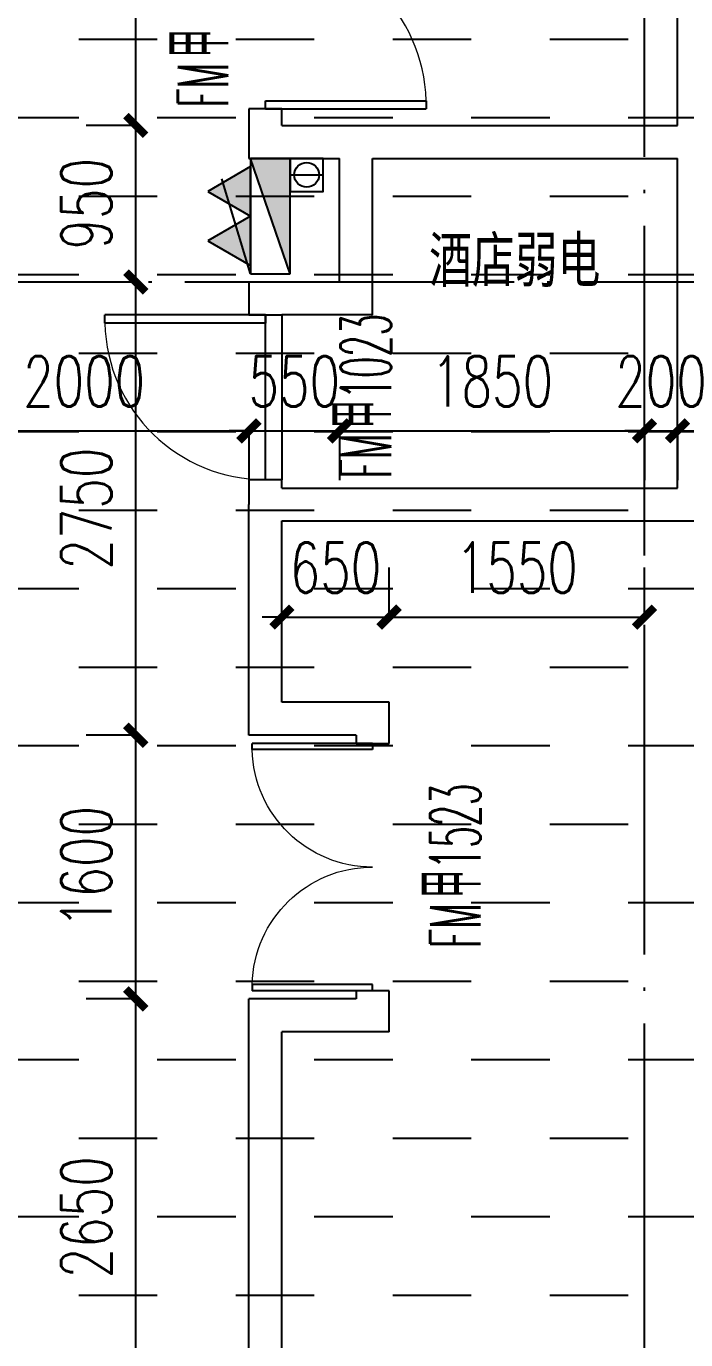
# Model space of a CAD drawing. Header units: millimetres. Extents: x 12325263 to 13848842, y -1463133 to 573208.
# Drawn here: x 12587446 to 12591447, y -841805 to -833835 of the extents above; entities that cross this region are included whole.
import ezdxf
from ezdxf.xclip import XClip

# ---------------------------------------------------------------- set-up
doc = ezdxf.new("R2010")
doc.units = ezdxf.units.MM
doc.header["$LTSCALE"] = 1000
doc.header["$XCLIPFRAME"] = 0
doc.linetypes.add('DOTE', pattern=[2.42, 2, -0.2, 0.02, -0.2])
for name, color, linetype in [('#s-灭火器', 20, 'Continuous'), ('A-ANNO-DIMS', 83, 'Continuous'), ('A-ANNO-TEXT', 7, 'Continuous'), ('A-AXIS', 16, 'DOTE'), ('A-WALL', 5, 'Continuous'), ('DOOR_FIRE', 1, 'Continuous'), ('DOOR_FIRE_TEXT', 7, 'Continuous'), ('EQUIP_消火栓', 7, 'Continuous'), ('PUB_DIM', 83, 'Continuous'), ('VPIPE-消防高', 3, 'Continuous'), ('WALL', 5, 'Continuous'), ('WALL-SHATCH', 8, 'Continuous'), ('建筑-楼板开洞', 251, 'Continuous'), ('水条件', 1, 'Continuous')]:
    doc.layers.add(name, color=color, linetype=linetype)
doc.styles.add('_TCH_DIM_T3', font='SIMPLEX.shx', dxfattribs={"width": 0.705882, "bigfont": 'GBCBIG.shx'})
doc.styles.add('_TCH_WINDOW', font='SIMPLEX', dxfattribs={"width": 0.7, "height": 3.5, "bigfont": 'GBCBIG'})
doc.styles.add('TITXV', font='', dxfattribs={"width": 0.7})
doc.styles.get('TITXV').set_extended_font_data('SimSun')
doc.dimstyles.new('_TCH_ARCH&&120', dxfattribs={"dimtxt": 306, "dimasz": 120, "dimexe": 300, "dimexo": 360, "dimgap": 147, "dimtad": 1, "dimdec": 0, "dimzin": 0, "dimdsep": 46, "dimtxsty": '_TCH_DIM_T3', "dimblk": 'ARCHTICK', "dimcen": 0.09, "dimclrt": 7, "dimazin": 2, "dimtfac": 1, "dimtdec": 0, "dimtix": 1, "dimtmove": 2, "dimatfit": 3, "dimfxl": 1, "dimfxlon": 1, "dimtolj": 1, "dimtzin": 0, "dimarcsym": 0})

# ---------------------------------------------------------------- blocks, each defined once
blk = doc.blocks.new('adgshg13-A$C7F010FC0')
at = {"layer": 'WALL-SHATCH'}
h = blk.add_hatch(color=256, dxfattribs=at)
h.dxf.hatch_style = 1
h.paths.add_polyline_path([(-60384.2, -16880.9), (-763.2, 197.5), (12587.6, -13153.3), (12587.6, -157996), (-162964.9, -188820.4), (-171262.4, -180522.9), (-171262.4, -31310.9), (-150707.2, -10755.7), (-131860.1, -7980.9), (-99162.4, -7980.9), (-99162.4, -4980.9), (-76620.4, -4980.9), (-70107.7, -16880.9)], flags=16)
h.paths.add_polyline_path([(-60091.2, -16380.9), (-646.9, 646.9), (12987.6, -12987.6), (12987.6, -158331.9), (-163100.6, -189250.4), (-171662.4, -180688.6), (-171662.4, -31145.2), (-150777.9, -10260.7), (-131896.7, -7480.9), (-99562.4, -7480.9), (-99562.4, -4580.9), (-76365.6, -4580.9), (-69907.5, -16380.9)])
blk = doc.blocks.new('A$C4C7A72D3')
at = {"layer": 'WALL', "color": 1}
blk.add_blockref('adgshg13-A$C7F010FC0', (210433, 205503.6), dxfattribs=at)
blk = doc.blocks.new('qlzw')
at = {"layer": 'A-AXIS'}
for p, q in [((12457766.8, 979489.8), (12457766.8, 1082089.8)), ((12411416.8, 1046489.8), (12486866.8, 1046489.8))]:
    blk.add_line(p, q, dxfattribs=at)
blk = doc.blocks.new('管位')
at = {"layer": '水条件'}
blk.add_line((12573126, 675360.4), (12573126, 675160.4), dxfattribs=at)
blk.add_lwpolyline([(12573026, 675360.4), (12573226, 675360.4), (12573226, 675160.4), (12573026, 675160.4)], close=True, dxfattribs=at)
blk = doc.blocks.new('灭火器')
at = {"layer": '#s-灭火器', "ltscale": 1000}
for points in [[(292444.1, 59706.6), (292144.1, 59706.6), (292294.1, 59446.8)], [(292744.1, 59706.6), (292444.1, 59706.6), (292594.1, 59446.8)]]:
    blk.add_hatch(color=256, dxfattribs=at).paths.add_polyline_path(points)
for points in [[(292294.1, 59446.8), (292444.1, 59706.6), (292144.1, 59706.6)], [(292594.1, 59446.8), (292744.1, 59706.6), (292444.1, 59706.6)]]:
    blk.add_lwpolyline(points, close=True, dxfattribs=at)
blk = doc.blocks.new('$TWTSYS$00000508')
for p, q in [((-0.5, 0.5), (0.324, 1.224)), ((-0.5, 0.5), (-0.5, -0.5)), ((-0.5, -0.5), (0.5, 0.5)), ((0.5, 0.5), (-0.5, 0.5)), ((0.5, -0.5), (0.5, 0.5)), ((-0.5, -0.5), (0.5, -0.5))]:
    blk.add_line(p, q)
blk.add_solid([(0.5, -0.5), (0.5, 0.5), (-0.5, -0.5)])
blk = doc.blocks.new('消火栓')
at = {"layer": '#s-灭火器', "rotation": 180.0000000000001}
blk.add_blockref('灭火器', (12864422.1, 734931.8), dxfattribs=at)
at = {"layer": 'EQUIP_消火栓', "xscale": 700, "yscale": 240, "zscale": 700}
blk.add_blockref('$TWTSYS$00000508', (12571977.9, 675105.2), dxfattribs=at)
blk = doc.blocks.new('asdfasfasdfsdf')
at = {"layer": 'VPIPE-消防高'}
blk.add_circle((20550, 33900), 75, dxfattribs=at)
at = {"rotation": 90}
blk.add_blockref('消火栓', (695435.2, -12538327.9), dxfattribs=at)
at = {"layer": '水条件', "xscale": -1, "rotation": 90}
blk.add_blockref('管位', (695810.4, 12607026), dxfattribs=at)
blk = doc.blocks.new('_ArchTick')
at = {"color": 0, "linetype": 'ByBlock', "const_width": 0.4}
blk.add_lwpolyline([(-0.5, -0.5), (0.5, 0.5)], dxfattribs=at)
blk = doc.blocks.new('*D4304')
at = {"layer": 'A-ANNO-DIMS', "color": 0, "lineweight": -2, "transparency": 16777216}
for p, q in [((12588996.8, -837421), (12588996.8, -837120)), ((12589646.8, -837421), (12589646.8, -837120)), ((12588996.8, -837420), (12588876.8, -837420)), ((12588996.8, -837420), (12589646.8, -837420)), ((12589646.8, -837420), (12589766.8, -837420))]:
    blk.add_line(p, q, dxfattribs=at)
at = {"layer": 'Defpoints', "color": 0, "transparency": 16777216}
for p in [(12589646.8, -837420), (12588996.8, -838136.8), (12589646.8, -838136.8)]:
    blk.add_point(p, dxfattribs=at)
at = {"layer": 'A-ANNO-DIMS', "color": 0, "lineweight": -2, "transparency": 16777216, "xscale": 120, "yscale": 120, "zscale": 120}
blk.add_blockref('_ArchTick', (12588996.8, -837420), dxfattribs=at)
at = {"layer": 'A-ANNO-DIMS', "color": 0, "lineweight": -2, "transparency": 16777216, "xscale": 120, "yscale": 120, "zscale": 120, "rotation": 180}
blk.add_blockref('_ArchTick', (12589646.8, -837420), dxfattribs=at)
at = {"layer": 'A-ANNO-DIMS', "color": 7, "transparency": 16777216, "insert": (12589321.8, -837120), "char_height": 306, "attachment_point": 5, "style": '_TCH_DIM_T3'}
blk.add_mtext('\\A1;650', dxfattribs=at)
blk = doc.blocks.new('*D4305')
at = {"layer": 'A-ANNO-DIMS', "color": 0, "lineweight": -2, "transparency": 16777216}
for p, q in [((12589646.8, -837421), (12589646.8, -837120)), ((12591196.8, -837421), (12591196.8, -837120)), ((12589646.8, -837420), (12591196.8, -837420))]:
    blk.add_line(p, q, dxfattribs=at)
at = {"layer": 'Defpoints', "color": 0, "transparency": 16777216}
for p in [(12591196.8, -837420), (12589646.8, -838136.8), (12591196.8, -838136.8)]:
    blk.add_point(p, dxfattribs=at)
at = {"layer": 'A-ANNO-DIMS', "color": 0, "lineweight": -2, "transparency": 16777216, "xscale": 120, "yscale": 120, "zscale": 120, "rotation": 180}
blk.add_blockref('_ArchTick', (12589646.8, -837420), dxfattribs=at)
at = {"layer": 'A-ANNO-DIMS', "color": 0, "lineweight": -2, "transparency": 16777216, "xscale": 120, "yscale": 120, "zscale": 120}
blk.add_blockref('_ArchTick', (12591196.8, -837420), dxfattribs=at)
at = {"layer": 'A-ANNO-DIMS', "color": 7, "transparency": 16777216, "insert": (12590421.8, -837120), "char_height": 306, "attachment_point": 5, "style": '_TCH_DIM_T3'}
blk.add_mtext('\\A1;1550', dxfattribs=at)
blk = doc.blocks.new('*D4749')
at = {"layer": 'Defpoints', "color": 0, "transparency": 16777216}
for p in [(12586796.8, -835386.8), (12588796.8, -835386.8), (12588796.8, -836290)]:
    blk.add_point(p, dxfattribs=at)
at = {"layer": 'PUB_DIM', "color": 0, "lineweight": -2, "transparency": 16777216}
for p, q in [((12586796.8, -836289), (12586796.8, -836590)), ((12586796.8, -836290), (12588796.8, -836290)), ((12588796.8, -836289), (12588796.8, -836590))]:
    blk.add_line(p, q, dxfattribs=at)
at = {"layer": 'PUB_DIM', "color": 0, "lineweight": -2, "transparency": 16777216, "xscale": 120, "yscale": 120, "zscale": 120, "rotation": 180}
blk.add_blockref('_ArchTick', (12586796.8, -836290), dxfattribs=at)
at = {"layer": 'PUB_DIM', "color": 0, "lineweight": -2, "transparency": 16777216, "xscale": 120, "yscale": 120, "zscale": 120}
blk.add_blockref('_ArchTick', (12588796.8, -836290), dxfattribs=at)
at = {"layer": 'PUB_DIM', "color": 7, "transparency": 16777216, "insert": (12587796.8, -835990), "char_height": 306, "attachment_point": 5, "style": '_TCH_DIM_T3'}
blk.add_mtext('\\A1;2000', dxfattribs=at)
blk = doc.blocks.new('*D4750')
at = {"layer": 'Defpoints', "color": 0, "transparency": 16777216}
for p in [(12588796.8, -835386.8), (12589346.8, -835386.8), (12589346.8, -836290)]:
    blk.add_point(p, dxfattribs=at)
at = {"layer": 'PUB_DIM', "color": 0, "lineweight": -2, "transparency": 16777216}
for p, q in [((12588796.8, -836290), (12588676.8, -836290)), ((12588796.8, -836289), (12588796.8, -836590)), ((12588796.8, -836290), (12589346.8, -836290)), ((12589346.8, -836289), (12589346.8, -836590)), ((12589346.8, -836290), (12589466.8, -836290))]:
    blk.add_line(p, q, dxfattribs=at)
at = {"layer": 'PUB_DIM', "color": 0, "lineweight": -2, "transparency": 16777216, "xscale": 120, "yscale": 120, "zscale": 120}
blk.add_blockref('_ArchTick', (12588796.8, -836290), dxfattribs=at)
at = {"layer": 'PUB_DIM', "color": 0, "lineweight": -2, "transparency": 16777216, "xscale": 120, "yscale": 120, "zscale": 120, "rotation": 180}
blk.add_blockref('_ArchTick', (12589346.8, -836290), dxfattribs=at)
at = {"layer": 'PUB_DIM', "color": 7, "transparency": 16777216, "insert": (12589071.8, -835990), "char_height": 306, "attachment_point": 5, "style": '_TCH_DIM_T3'}
blk.add_mtext('\\A1;550', dxfattribs=at)
blk = doc.blocks.new('*D4751')
at = {"layer": 'Defpoints', "color": 0, "transparency": 16777216}
for p in [(12589346.8, -835386.8), (12591196.8, -835386.8), (12591196.8, -836290)]:
    blk.add_point(p, dxfattribs=at)
at = {"layer": 'PUB_DIM', "color": 0, "lineweight": -2, "transparency": 16777216}
for p, q in [((12589346.8, -836289), (12589346.8, -836590)), ((12589346.8, -836290), (12591196.8, -836290)), ((12591196.8, -836289), (12591196.8, -836590))]:
    blk.add_line(p, q, dxfattribs=at)
at = {"layer": 'PUB_DIM', "color": 0, "lineweight": -2, "transparency": 16777216, "xscale": 120, "yscale": 120, "zscale": 120, "rotation": 180}
blk.add_blockref('_ArchTick', (12589346.8, -836290), dxfattribs=at)
at = {"layer": 'PUB_DIM', "color": 0, "lineweight": -2, "transparency": 16777216, "xscale": 120, "yscale": 120, "zscale": 120}
blk.add_blockref('_ArchTick', (12591196.8, -836290), dxfattribs=at)
at = {"layer": 'PUB_DIM', "color": 7, "transparency": 16777216, "insert": (12590271.8, -835990), "char_height": 306, "attachment_point": 5, "style": '_TCH_DIM_T3'}
blk.add_mtext('\\A1;1850', dxfattribs=at)
blk = doc.blocks.new('*D4752')
at = {"layer": 'Defpoints', "color": 0, "transparency": 16777216}
for p in [(12591196.8, -835386.8), (12591396.8, -835386.8), (12591396.8, -836290)]:
    blk.add_point(p, dxfattribs=at)
at = {"layer": 'PUB_DIM', "color": 0, "lineweight": -2, "transparency": 16777216}
for p, q in [((12591196.8, -836290), (12591076.8, -836290)), ((12591196.8, -836289), (12591196.8, -836590)), ((12591196.8, -836290), (12591396.8, -836290)), ((12591396.8, -836289), (12591396.8, -836590)), ((12591396.8, -836290), (12591516.8, -836290))]:
    blk.add_line(p, q, dxfattribs=at)
at = {"layer": 'PUB_DIM', "color": 0, "lineweight": -2, "transparency": 16777216, "xscale": 120, "yscale": 120, "zscale": 120}
blk.add_blockref('_ArchTick', (12591196.8, -836290), dxfattribs=at)
at = {"layer": 'PUB_DIM', "color": 0, "lineweight": -2, "transparency": 16777216, "xscale": 120, "yscale": 120, "zscale": 120, "rotation": 180}
blk.add_blockref('_ArchTick', (12591396.8, -836290), dxfattribs=at)
at = {"layer": 'PUB_DIM', "color": 7, "transparency": 16777216, "insert": (12591296.8, -835990), "char_height": 306, "attachment_point": 5, "style": '_TCH_DIM_T3'}
blk.add_mtext('\\A1;200', dxfattribs=at)
blk = doc.blocks.new('*D4753')
at = {"layer": 'Defpoints', "color": 0, "transparency": 16777216}
for p in [(12591396.8, -835386.8), (12592696.8, -835386.8), (12592696.8, -836290)]:
    blk.add_point(p, dxfattribs=at)
at = {"layer": 'PUB_DIM', "color": 0, "lineweight": -2, "transparency": 16777216}
for p, q in [((12591396.8, -836289), (12591396.8, -836590)), ((12591396.8, -836290), (12592696.8, -836290)), ((12592696.8, -836289), (12592696.8, -836590))]:
    blk.add_line(p, q, dxfattribs=at)
at = {"layer": 'PUB_DIM', "color": 0, "lineweight": -2, "transparency": 16777216, "xscale": 120, "yscale": 120, "zscale": 120, "rotation": 180}
blk.add_blockref('_ArchTick', (12591396.8, -836290), dxfattribs=at)
at = {"layer": 'PUB_DIM', "color": 0, "lineweight": -2, "transparency": 16777216, "xscale": 120, "yscale": 120, "zscale": 120}
blk.add_blockref('_ArchTick', (12592696.8, -836290), dxfattribs=at)
at = {"layer": 'PUB_DIM', "color": 7, "transparency": 16777216, "insert": (12592046.8, -835990), "char_height": 306, "attachment_point": 5, "style": '_TCH_DIM_T3'}
blk.add_mtext('\\A1;1300', dxfattribs=at)
blk = doc.blocks.new('*D4761')
at = {"layer": 'Defpoints', "color": 0, "transparency": 16777216}
for p in [(12588110, -829186.8), (12588996.8, -829186.8), (12588996.8, -834436.8)]:
    blk.add_point(p, dxfattribs=at)
at = {"layer": 'PUB_DIM', "color": 0, "lineweight": -2, "transparency": 16777216}
for p, q in [((12588111, -829186.8), (12587810, -829186.8)), ((12588110, -834436.8), (12588110, -829186.8)), ((12588111, -834436.8), (12587810, -834436.8))]:
    blk.add_line(p, q, dxfattribs=at)
at = {"layer": 'PUB_DIM', "color": 0, "lineweight": -2, "transparency": 16777216, "xscale": 120, "yscale": 120, "zscale": 120}
for p, rotation in [((12588110, -829186.8), 90), ((12588110, -834436.8), 270)]:
    blk.add_blockref('_ArchTick', p, dxfattribs=dict(at, rotation=rotation))
at = {"layer": 'PUB_DIM', "color": 7, "transparency": 16777216, "insert": (12587810, -831811.8), "char_height": 306, "attachment_point": 5, "rotation": 90, "style": '_TCH_DIM_T3'}
blk.add_mtext('\\A1;5250', dxfattribs=at)
blk = doc.blocks.new('*D4762')
at = {"layer": 'Defpoints', "color": 0, "transparency": 16777216}
for p in [(12588110, -834436.8), (12588996.8, -834436.8), (12588996.8, -835386.8)]:
    blk.add_point(p, dxfattribs=at)
at = {"layer": 'PUB_DIM', "color": 0, "lineweight": -2, "transparency": 16777216}
for p, q in [((12588111, -834436.8), (12587810, -834436.8)), ((12588110, -835386.8), (12588110, -834436.8)), ((12588111, -835386.8), (12587810, -835386.8))]:
    blk.add_line(p, q, dxfattribs=at)
at = {"layer": 'PUB_DIM', "color": 0, "lineweight": -2, "transparency": 16777216, "xscale": 120, "yscale": 120, "zscale": 120}
for p, rotation in [((12588110, -834436.8), 90), ((12588110, -835386.8), 270)]:
    blk.add_blockref('_ArchTick', p, dxfattribs=dict(at, rotation=rotation))
at = {"layer": 'PUB_DIM', "color": 7, "transparency": 16777216, "insert": (12587810, -834911.8), "char_height": 306, "attachment_point": 5, "rotation": 90, "style": '_TCH_DIM_T3'}
blk.add_mtext('\\A1;950', dxfattribs=at)
blk = doc.blocks.new('*D4763')
at = {"layer": 'Defpoints', "color": 0, "transparency": 16777216}
for p in [(12588110, -835386.8), (12588996.8, -835386.8), (12588996.8, -838136.8)]:
    blk.add_point(p, dxfattribs=at)
at = {"layer": 'PUB_DIM', "color": 0, "lineweight": -2, "transparency": 16777216}
for p, q in [((12588111, -835386.8), (12587810, -835386.8)), ((12588110, -838136.8), (12588110, -835386.8)), ((12588111, -838136.8), (12587810, -838136.8))]:
    blk.add_line(p, q, dxfattribs=at)
at = {"layer": 'PUB_DIM', "color": 0, "lineweight": -2, "transparency": 16777216, "xscale": 120, "yscale": 120, "zscale": 120}
for p, rotation in [((12588110, -835386.8), 90), ((12588110, -838136.8), 270)]:
    blk.add_blockref('_ArchTick', p, dxfattribs=dict(at, rotation=rotation))
at = {"layer": 'PUB_DIM', "color": 7, "transparency": 16777216, "insert": (12587810, -836761.8), "char_height": 306, "attachment_point": 5, "rotation": 90, "style": '_TCH_DIM_T3'}
blk.add_mtext('\\A1;2750', dxfattribs=at)
blk = doc.blocks.new('*D4764')
at = {"layer": 'Defpoints', "color": 0, "transparency": 16777216}
for p in [(12588110, -838136.8), (12588996.8, -838136.8), (12588996.8, -839736.8)]:
    blk.add_point(p, dxfattribs=at)
at = {"layer": 'PUB_DIM', "color": 0, "lineweight": -2, "transparency": 16777216}
for p, q in [((12588111, -838136.8), (12587810, -838136.8)), ((12588110, -839736.8), (12588110, -838136.8)), ((12588111, -839736.8), (12587810, -839736.8))]:
    blk.add_line(p, q, dxfattribs=at)
at = {"layer": 'PUB_DIM', "color": 0, "lineweight": -2, "transparency": 16777216, "xscale": 120, "yscale": 120, "zscale": 120}
for p, rotation in [((12588110, -838136.8), 90), ((12588110, -839736.8), 270)]:
    blk.add_blockref('_ArchTick', p, dxfattribs=dict(at, rotation=rotation))
at = {"layer": 'PUB_DIM', "color": 7, "transparency": 16777216, "insert": (12587810, -838936.8), "char_height": 306, "attachment_point": 5, "rotation": 90, "style": '_TCH_DIM_T3'}
blk.add_mtext('\\A1;1600', dxfattribs=at)
blk = doc.blocks.new('*D4765')
at = {"layer": 'Defpoints', "color": 0, "transparency": 16777216}
for p in [(12588110, -839736.8), (12588996.8, -839736.8), (12588996.8, -842386.8)]:
    blk.add_point(p, dxfattribs=at)
at = {"layer": 'PUB_DIM', "color": 0, "lineweight": -2, "transparency": 16777216}
for p, q in [((12588111, -839736.8), (12587810, -839736.8)), ((12588110, -842386.8), (12588110, -839736.8)), ((12588111, -842386.8), (12587810, -842386.8))]:
    blk.add_line(p, q, dxfattribs=at)
at = {"layer": 'PUB_DIM', "color": 0, "lineweight": -2, "transparency": 16777216, "xscale": 120, "yscale": 120, "zscale": 120}
for p, rotation in [((12588110, -839736.8), 90), ((12588110, -842386.8), 270)]:
    blk.add_blockref('_ArchTick', p, dxfattribs=dict(at, rotation=rotation))
at = {"layer": 'PUB_DIM', "color": 7, "transparency": 16777216, "insert": (12587810, -841061.8), "char_height": 306, "attachment_point": 5, "rotation": 90, "style": '_TCH_DIM_T3'}
blk.add_mtext('\\A1;2650', dxfattribs=at)
blk = doc.blocks.new('$DorLib2D$00000002')
for p, q in [((-0.5, 0), (-0.5, 0.4875)), ((-0.475, 0.4875), (-0.5, 0.4875)), ((-0.475, 0), (-0.475, 0.4875)), ((0.475, 0), (0.475, 0.4875)), ((0.475, 0.4875), (0.5, 0.4875)), ((0.5, 0), (0.5, 0.4875)), ((-0.5, 0), (-0.475, 0)), ((0.5, 0), (0.475, 0))]:
    blk.add_line(p, q)
at = {"lineweight": 13}
for centre, start, end in [((-0.4875, 0), 0, 88.5307), ((0.4875, 0), 91.4693, 180)]:
    blk.add_arc(centre, 0.4875, start, end, dxfattribs=at)
blk = doc.blocks.new('$DorLib2D$00000001')
for p, q in [((0.45, 0.975), (0.5, 0.975)), ((0.45, 0), (0.45, 0.975)), ((0.5, 0), (0.5, 0.975)), ((0.5, 0), (0.45, 0))]:
    blk.add_line(p, q)
at = {"lineweight": 13}
blk.add_arc((0.475, 0), 0.975, 91.46928, 180, dxfattribs=at)

msp = doc.modelspace()

# ---------------------------------------------------------------- block references
ref = msp.add_blockref('A$C4C7A72D3', (12385714.9, -906209.5), dxfattribs=dict(rotation=350.041249254255))
XClip(ref).set_block_clipping_path([(223442.8584877662, 85923.1187333744), (220542.7961432356, 85923.1422391906), (220542.8579492103, 89292.823275506), (211526.9150355905, 89292.8101311298), (210631.4331447985, 94392.8080583527), (206113.3685902953, 94392.8025418455), (206001.4315187763, 95030.3127344656), (204376.2826588508, 94744.9613686837), (203364.4570056833, 100506.9030052917), (197947.3947122637, 99555.7482674252), (192482.3428474721, 130679.4765393781), (190118.7804593667, 130264.4504016289), (191623.4071957469, 121695.6427078634), (177046.6486519482, 119136.2011700841), (175707.6223907359, 126760.8483765714), (173902.988371335, 128026.4039125028), (169528.3854461554, 127258.2903269802), (169070.0967394859, 129868.3614864857), (163308.2517458182, 128856.6693391807), (163766.52659606, 126246.6171700556), (159679.1795131005, 125528.9180921423), (170669.6888374612, 62935.797914044), (167222.1989369914, 62330.4650948944), (167939.7759490944, 58243.6808593175), (171386.9528796654, 58848.2912487988), (172857.0656793863, 50477.0032648193), (165962.5026008021, 49266.4230898353), (168037.7813034765, 37447.1796448426), (140649.9584970828, 32638.2390106404), (115387.9799239188, 28202.5781787895), (95598.7254695911, 140907.4332163476), (226939.476109907, 163968.8668500402), (240128.6952811591, 88852.8973128139)])

# ---------------------------------------------------------------- next in the draw order: hatches: boundary and pattern name
at = {"layer": '建筑-楼板开洞'}
h = msp.add_hatch(dxfattribs=at)
h.set_pattern_fill('DASH', color=256, scale=500)
h.set_pattern_definition([(0, (0, 0), (476.25, 476.25), [476.25, -476.25])])
h.paths.add_polyline_path([(12597696.7, -842386.8), (12590696.8, -842386.9), (12590697.1, -843986.8), (12595796.8, -843986.9), (12595797.1, -849736.9), (12588796.8, -849736.8), (12588796.8, -851936.8), (12564896.8, -851936.8), (12564896.8, -816186.8), (12568846.8, -816186.8), (12568846.8, -816040), (12568846.8, -807536.8), (12574696.8, -807536.8), (12574696.8, -810386.8), (12575896.8, -810386.8), (12579055.2, -810386.8), (12580496.9, -811828.2), (12580696.9, -819086.9), (12595696.9, -819086.7), (12595696.9, -812786.8), (12597696.7, -812786.8)])

# ---------------------------------------------------------------- next in the draw order: linework, layer by layer
at = {"layer": 'A-WALL'}
for p, q in [((12591396.8, -834436.8), (12591396.8, -829186.8)), ((12588996.8, -834336.8), (12588796.8, -834336.8)), ((12588796.8, -834336.8), (12588796.8, -834636.8)), ((12588996.8, -834436.8), (12588996.8, -834336.8)), ((12588996.8, -834436.8), (12589446.8, -834436.8)), ((12589446.8, -834436.8), (12591396.8, -834436.8)), ((12588796.8, -834636.8), (12589346.8, -834636.8)), ((12589346.8, -835386.8), (12589346.8, -834636.8)), ((12589546.8, -834636.8), (12591396.8, -834636.8)), ((12589546.8, -835586.8), (12589546.8, -834636.8)), ((12591396.8, -836336.8), (12591396.8, -834636.8)), ((12589346.8, -835386.8), (12588796.8, -835386.8)), ((12588796.8, -835386.8), (12588796.8, -835586.8)), ((12588796.8, -835586.8), (12588996.8, -835586.8)), ((12589546.8, -835586.8), (12588996.8, -835586.8)), ((12591396.8, -836636.8), (12591396.8, -836336.8)), ((12588996.8, -836586.8), (12588796.8, -836586.8)), ((12588796.8, -836586.8), (12588796.8, -836736.8)), ((12588996.8, -836636.8), (12588996.8, -836586.8)), ((12588996.8, -836636.8), (12591396.8, -836636.8)), ((12588796.8, -838136.8), (12588796.8, -836736.8)), ((12588996.8, -836836.8), (12591596.8, -836836.8)), ((12588996.8, -837936.8), (12588996.8, -836836.8)), ((12589646.8, -837936.8), (12588996.8, -837936.8)), ((12589646.8, -838186.8), (12589646.8, -837936.8)), ((12589446.8, -838136.8), (12588796.8, -838136.8)), ((12589446.8, -838136.8), (12589446.8, -838186.8)), ((12589446.8, -838186.8), (12589646.8, -838186.8)), ((12589446.8, -839736.8), (12588796.8, -839736.8)), ((12588796.8, -842386.8), (12588796.8, -839736.8)), ((12589646.8, -839686.8), (12589446.8, -839686.8)), ((12589446.8, -839686.8), (12589446.8, -839736.8)), ((12589646.8, -839936.8), (12589646.8, -839686.8)), ((12589646.8, -839936.8), (12588996.8, -839936.8)), ((12588996.8, -842386.8), (12588996.8, -839936.8))]:
    msp.add_line(p, q, dxfattribs=at)
at = {"layer": 'DOOR_FIRE'}
msp.add_lwpolyline([(12588896.8, -835586.8), (12588996.8, -835586.8), (12588996.8, -836586.8), (12588896.8, -836586.8)], close=True, dxfattribs=at)

# ---------------------------------------------------------------- next in the draw order: block references
at = {"color": 2}
msp.add_blockref('qlzw', (133430, -1881876.5), dxfattribs=at)
msp.add_blockref('asdfasfasdfsdf', (12568596.8, -868636.8))
at = {"layer": 'DOOR_FIRE', "zscale": 200}
for name, p, xscale, yscale, rotation in [('$DorLib2D$00000001', (12588896.8, -833836.8), -1000, -1000, 90.00000511782468), ('$DorLib2D$00000001', (12588896.8, -836086.8), 1000, 1000, 90.00000511786071), ('$DorLib2D$00000002', (12589546.8, -838936.8), -1500, 1500, 90.00000511778009)]:
    msp.add_blockref(name, p, dxfattribs=dict(at, xscale=xscale, yscale=yscale, rotation=rotation))

# ---------------------------------------------------------------- next in the draw order: texts
at = {"layer": 'A-ANNO-TEXT', "style": 'TITXV', "width": 0.7}
msp.add_text('酒店弱电', height=271.9, dxfattribs=at).set_placement((12589890, -835386.8))
at = {"layer": 'DOOR_FIRE_TEXT', "style": '_TCH_WINDOW'}
for s, height, width, p in [('甲', 347.2, 0.7, (12588670.9, -834026.1)), ('FM', 306, 0.494118, (12588670.9, -834328.5)), ('1023', 306, 0.494118, (12589659.2, -836099.1)), ('甲', 347.2, 0.7, (12589659.2, -836276.1)), ('FM', 306, 0.494118, (12589659.2, -836578.5)), ('1523', 306, 0.494118, (12590201.8, -838949.1)), ('甲', 347.2, 0.7, (12590201.8, -839126.1)), ('FM', 306, 0.494118, (12590201.8, -839428.5))]:
    msp.add_text(s, height=height, rotation=90.00001, dxfattribs=dict(at, width=width)).set_placement(p)

# ---------------------------------------------------------------- next in the draw order: dimensions: what is measured, and where the dimension line sits
at = {"layer": 'A-ANNO-DIMS'}
for p1, p2, picture, middle in [((12588996.8, -838136.8), (12589646.8, -838136.8), '*D4304', (12589321.8, -837120)), ((12589646.8, -838136.8), (12591196.8, -838136.8), '*D4305', (12590421.8, -837120))]:
    dim = msp.add_aligned_dim(p1=p1, p2=p2, distance=716.8, dimstyle='_TCH_ARCH&&120', dxfattribs=at)
    dim.commit()
    dim.dimension.update_dxf_attribs({"geometry": picture, "text_midpoint": middle})
at = {"layer": 'PUB_DIM'}
for p1, p2, distance, picture, middle in [((12588996.8, -834436.8), (12588996.8, -829186.8), 886.8, '*D4761', (12587810, -831811.8)), ((12588996.8, -835386.8), (12588996.8, -834436.8), 886.8, '*D4762', (12587810, -834911.8)), ((12588996.8, -838136.8), (12588996.8, -835386.8), 886.8, '*D4763', (12587810, -836761.8)), ((12586796.8, -835386.8), (12588796.8, -835386.8), -903.2, '*D4749', (12587796.8, -835990)), ((12588796.8, -835386.8), (12589346.8, -835386.8), -903.2, '*D4750', (12589071.8, -835990)), ((12589346.8, -835386.8), (12591196.8, -835386.8), -903.2, '*D4751', (12590271.8, -835990)), ((12591196.8, -835386.8), (12591396.8, -835386.8), -903.2, '*D4752', (12591296.8, -835990)), ((12591396.8, -835386.8), (12592696.8, -835386.8), -903.2, '*D4753', (12592046.8, -835990)), ((12588996.8, -839736.8), (12588996.8, -838136.8), 886.8, '*D4764', (12587810, -838936.8)), ((12588996.8, -842386.8), (12588996.8, -839736.8), 886.8, '*D4765', (12587810, -841061.8))]:
    dim = msp.add_aligned_dim(p1=p1, p2=p2, distance=distance, dimstyle='_TCH_ARCH&&120', dxfattribs=at)
    dim.commit()
    dim.dimension.update_dxf_attribs({"geometry": picture, "text_midpoint": middle})

doc.saveas('drawing.dxf')
